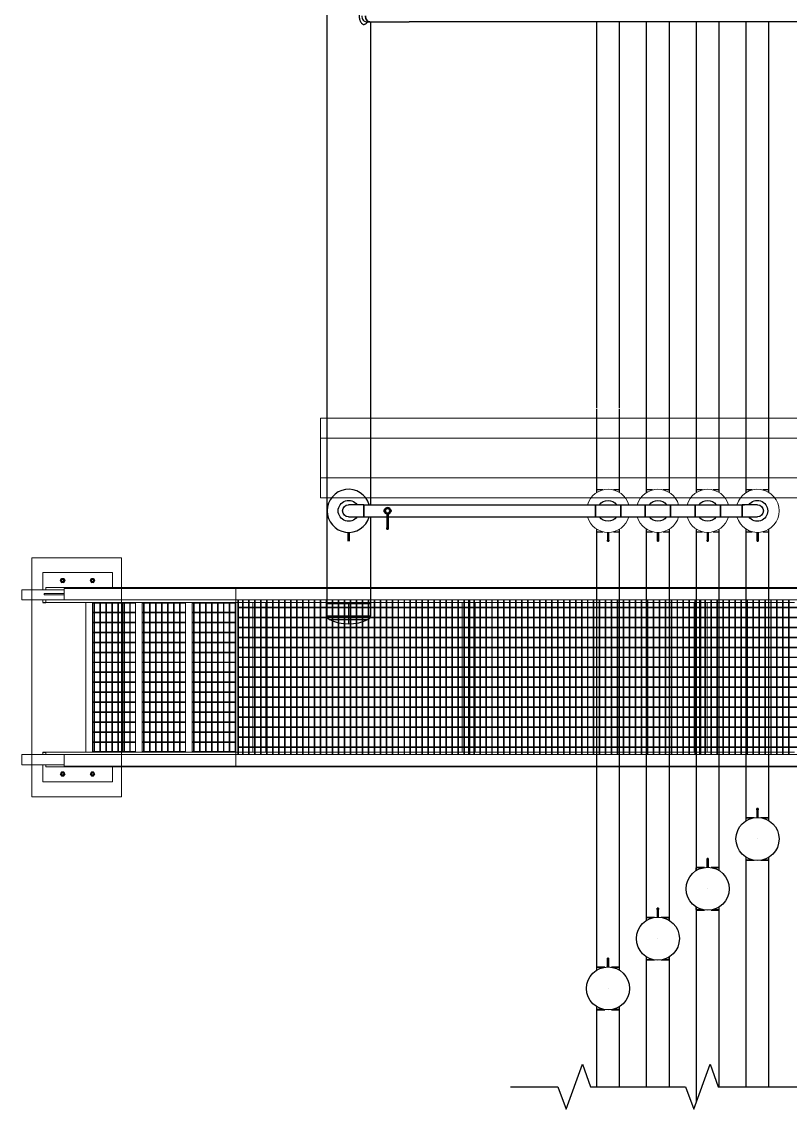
# Model space of a CAD drawing. Header units: millimetres. Extents: x 553637 to 584936, y 5008 to 53898.
# Drawn here: x 555436 to 559293, y 21762 to 27217 of the extents above; entities that cross this region are included whole.
import ezdxf

# ---------------------------------------------------------------- set-up
doc = ezdxf.new("R2010")
doc.units = ezdxf.units.MM
doc.header["$LTSCALE"] = 10
doc.header["$MEASUREMENT"] = 0
for name, color, linetype in [('1', 1, 'Continuous'), ('2', 2, 'Continuous'), ('8', 8, 'Continuous'), ('BRIDA CIEGA PARA PRUEBAS', 170, 'Continuous'), ('CAÑERIAS PH 234', 20, 'Continuous'), ('PERNO FISCHER FWA 12_15x100', 8, 'Continuous')]:
    doc.layers.add(name, color=color, linetype=linetype)

# ---------------------------------------------------------------- blocks, each defined once
blk = doc.blocks.new('SL-01')
at = {"layer": '8', "lineweight": 0}
for p, q in [((1400, 200), (-1400, 200)), ((-1400, -200), (-1400, 200)), ((1400, -200), (1400, 200)), ((1400, 100), (-1400, 100)), ((1400, -100), (-1400, -100)), ((1400, -200), (-1400, -200))]:
    blk.add_line(p, q, dxfattribs=at)
blk = doc.blocks.new('A$C68F32198')
at = {"layer": 'PERNO FISCHER FWA 12_15x100'}
blk.add_lwpolyline([(-10.2, 0), (-5.1, -8.8), (5.1, -8.8), (10.2, 0), (5.1, 8.8), (-5.1, 8.8)], close=True, dxfattribs=at)
blk.add_lwpolyline([(10.2, 0, 0.099848), (5.1, -8.8, 0.099848), (-5.1, -8.8, 0.099848), (-10.2, 0, 0.099848), (-5.1, 8.8, 0.099848), (5.1, 8.8, 0.099848)], format="xyb", close=True, dxfattribs=at)
for radius in [7.88, 6]:
    blk.add_circle((0, 0), radius, dxfattribs=at)
blk = doc.blocks.new('A$C231F52A1')
at = {"layer": '8', "lineweight": 0}
for p, q in [((-2719.5, 525), (-2719.5, 438.9)), ((-2369.5, 525), (-2719.5, 525)), ((-2369.5, 450), (-2369.5, 525)), ((-2824.8, 438.9), (-2824.8, 388.1)), ((-2824.8, 438.9), (-2612.1, 438.9)), ((-2704.6, 438.9), (-2704.6, 450)), ((-2704.6, 450), (2704.6, 450)), ((2612.1, 445.2), (-2612.1, 445.2)), ((-2612.1, 445.2), (-2612.1, 388.1)), ((-1750, -450), (-1750, 450)), ((-2612.1, 388.1), (-2824.8, 388.1)), ((-2719.5, 388.1), (-2719.5, 375)), ((-2704.6, 375), (-2704.6, 388.1)), ((2612.1, 388.1), (-2612.1, 388.1)), ((-1740, -388.1), (-1740, 388.1)), ((-1736.8, 388.1), (-1736.8, -388.1)), ((-1716.6, 388.1), (-1716.6, -388.1)), ((-1713.4, -388.1), (-1713.4, 388.1)), ((-1686.6, 388.1), (-1686.6, -388.1)), ((-1683.4, -388.1), (-1683.4, 388.1)), ((-1656.6, 388.1), (-1656.6, -388.1)), ((-1653.4, -388.1), (-1653.4, 388.1)), ((-1626.6, 388.1), (-1626.6, -388.1)), ((-1623.4, -388.1), (-1623.4, 388.1)), ((-1596.6, 388.1), (-1596.6, -388.1)), ((-1593.4, -388.1), (-1593.4, 388.1)), ((-1566.6, 388.1), (-1566.6, -388.1)), ((-1563.4, -388.1), (-1563.4, 388.1)), ((-1536.6, 388.1), (-1536.6, -388.1)), ((-1533.4, -388.1), (-1533.4, 388.1)), ((-1506.6, 388.1), (-1506.6, -388.1)), ((-1503.4, -388.1), (-1503.4, 388.1)), ((-1476.6, 388.1), (-1476.6, -388.1)), ((-1473.4, -388.1), (-1473.4, 388.1)), ((-1446.6, 388.1), (-1446.6, -388.1)), ((-1443.4, -388.1), (-1443.4, 388.1)), ((-1416.6, 388.1), (-1416.6, -388.1)), ((-1413.4, -388.1), (-1413.4, 388.1)), ((-1386.6, 388.1), (-1386.6, -388.1)), ((-1383.4, -388.1), (-1383.4, 388.1)), ((-1356.6, 388.1), (-1356.6, -388.1)), ((-1353.4, -388.1), (-1353.4, 388.1)), ((-1326.6, 388.1), (-1326.6, -388.1)), ((-1323.4, -388.1), (-1323.4, 388.1)), ((-1296.6, 388.1), (-1296.6, -388.1)), ((-1293.4, -388.1), (-1293.4, 388.1)), ((-1266.6, 388.1), (-1266.6, -388.1)), ((-1263.4, -388.1), (-1263.4, 388.1)), ((-1236.6, 388.1), (-1236.6, -388.1)), ((-1233.4, -388.1), (-1233.4, 388.1)), ((-1206.6, 388.1), (-1206.6, -388.1)), ((-1203.4, -388.1), (-1203.4, 388.1)), ((-1176.6, 388.1), (-1176.6, -388.1)), ((-1173.4, -388.1), (-1173.4, 388.1)), ((-1146.6, 388.1), (-1146.6, -388.1)), ((-1143.4, -388.1), (-1143.4, 388.1)), ((-1116.6, 388.1), (-1116.6, -388.1)), ((-1113.4, -388.1), (-1113.4, 388.1)), ((-1086.6, 388.1), (-1086.6, -388.1)), ((-1083.4, -388.1), (-1083.4, 388.1)), ((-1056.6, 388.1), (-1056.6, -388.1)), ((-1053.4, -388.1), (-1053.4, 388.1)), ((-1026.6, 388.1), (-1026.6, -388.1)), ((-1023.4, -388.1), (-1023.4, 388.1)), ((-996.6, 388.1), (-996.6, -388.1)), ((-993.4, -388.1), (-993.4, 388.1)), ((-966.6, 388.1), (-966.6, -388.1)), ((-963.4, -388.1), (-963.4, 388.1)), ((-936.6, 388.1), (-936.6, -388.1)), ((-933.4, -388.1), (-933.4, 388.1)), ((-906.6, 388.1), (-906.6, -388.1)), ((-903.4, -388.1), (-903.4, 388.1)), ((-876.6, 388.1), (-876.6, -388.1)), ((-873.4, -388.1), (-873.4, 388.1)), ((-846.6, 388.1), (-846.6, -388.1)), ((-843.4, -388.1), (-843.4, 388.1)), ((-816.6, 388.1), (-816.6, -388.1)), ((-813.4, -388.1), (-813.4, 388.1)), ((-786.6, 388.1), (-786.6, -388.1)), ((-783.4, -388.1), (-783.4, 388.1)), ((-756.6, 388.1), (-756.6, -388.1)), ((-753.4, -388.1), (-753.4, 388.1)), ((-726.6, 388.1), (-726.6, -388.1)), ((-723.4, -388.1), (-723.4, 388.1)), ((-696.6, 388.1), (-696.6, -388.1)), ((-693.4, -388.1), (-693.4, 388.1)), ((-666.6, 388.1), (-666.6, -388.1)), ((-663.4, -388.1), (-663.4, 388.1)), ((-636.6, 388.1), (-636.6, -388.1)), ((-633.4, -388.1), (-633.4, 388.1)), ((-606.6, 388.1), (-606.6, -388.1)), ((-603.4, -388.1), (-603.4, 388.1)), ((-583.2, -388.1), (-583.2, 388.1)), ((-580, 388.1), (-580, -388.1)), ((-576.8, -388.1), (-576.8, 388.1)), ((-556.6, -388.1), (-556.6, 388.1)), ((-553.4, 388.1), (-553.4, -388.1)), ((-526.6, -388.1), (-526.6, 388.1)), ((-523.4, 388.1), (-523.4, -388.1)), ((-496.6, -388.1), (-496.6, 388.1)), ((-493.4, 388.1), (-493.4, -388.1)), ((-466.6, -388.1), (-466.6, 388.1)), ((-463.4, 388.1), (-463.4, -388.1)), ((-436.6, -388.1), (-436.6, 388.1)), ((-433.4, 388.1), (-433.4, -388.1)), ((-406.6, -388.1), (-406.6, 388.1)), ((-403.4, 388.1), (-403.4, -388.1)), ((-376.6, -388.1), (-376.6, 388.1)), ((-373.4, 388.1), (-373.4, -388.1)), ((-346.6, -388.1), (-346.6, 388.1)), ((-343.4, 388.1), (-343.4, -388.1)), ((-316.6, -388.1), (-316.6, 388.1)), ((-313.4, 388.1), (-313.4, -388.1)), ((-286.6, -388.1), (-286.6, 388.1)), ((-283.4, 388.1), (-283.4, -388.1)), ((-256.6, -388.1), (-256.6, 388.1)), ((-253.4, 388.1), (-253.4, -388.1)), ((-226.6, -388.1), (-226.6, 388.1)), ((-223.4, 388.1), (-223.4, -388.1)), ((-196.6, -388.1), (-196.6, 388.1)), ((-193.4, 388.1), (-193.4, -388.1)), ((-166.6, -388.1), (-166.6, 388.1)), ((-163.4, 388.1), (-163.4, -388.1)), ((-136.6, -388.1), (-136.6, 388.1)), ((-133.4, 388.1), (-133.4, -388.1)), ((-106.6, -388.1), (-106.6, 388.1)), ((-103.4, 388.1), (-103.4, -388.1)), ((-76.6, -388.1), (-76.6, 388.1)), ((-73.4, 388.1), (-73.4, -388.1)), ((-46.6, -388.1), (-46.6, 388.1)), ((-43.4, 388.1), (-43.4, -388.1)), ((-16.6, -388.1), (-16.6, 388.1)), ((-13.4, 388.1), (-13.4, -388.1)), ((13.4, -388.1), (13.4, 388.1)), ((16.6, 388.1), (16.6, -388.1)), ((43.4, -388.1), (43.4, 388.1)), ((46.6, 388.1), (46.6, -388.1)), ((73.4, -388.1), (73.4, 388.1)), ((76.6, 388.1), (76.6, -388.1)), ((103.4, -388.1), (103.4, 388.1)), ((106.6, 388.1), (106.6, -388.1)), ((133.4, -388.1), (133.4, 388.1)), ((136.6, 388.1), (136.6, -388.1)), ((163.4, -388.1), (163.4, 388.1)), ((166.6, 388.1), (166.6, -388.1)), ((193.4, -388.1), (193.4, 388.1)), ((196.6, 388.1), (196.6, -388.1)), ((223.4, -388.1), (223.4, 388.1)), ((226.6, 388.1), (226.6, -388.1)), ((253.4, -388.1), (253.4, 388.1)), ((256.6, 388.1), (256.6, -388.1)), ((283.4, -388.1), (283.4, 388.1)), ((286.6, 388.1), (286.6, -388.1)), ((313.4, -388.1), (313.4, 388.1)), ((316.6, 388.1), (316.6, -388.1)), ((343.4, -388.1), (343.4, 388.1)), ((346.6, 388.1), (346.6, -388.1)), ((373.4, -388.1), (373.4, 388.1)), ((376.6, 388.1), (376.6, -388.1)), ((403.4, -388.1), (403.4, 388.1)), ((406.6, 388.1), (406.6, -388.1)), ((433.4, -388.1), (433.4, 388.1)), ((436.6, 388.1), (436.6, -388.1)), ((463.4, -388.1), (463.4, 388.1)), ((466.6, 388.1), (466.6, -388.1)), ((493.4, -388.1), (493.4, 388.1)), ((496.6, 388.1), (496.6, -388.1)), ((523.4, -388.1), (523.4, 388.1)), ((526.6, 388.1), (526.6, -388.1)), ((553.4, -388.1), (553.4, 388.1)), ((556.6, 388.1), (556.6, -388.1)), ((576.8, 388.1), (576.8, -388.1)), ((580, 388.1), (580, -388.1)), ((583.2, -388.1), (583.2, 388.1)), ((603.4, -388.1), (603.4, 388.1)), ((606.6, 388.1), (606.6, -388.1)), ((633.4, -388.1), (633.4, 388.1)), ((636.6, 388.1), (636.6, -388.1)), ((663.4, -388.1), (663.4, 388.1)), ((666.6, 388.1), (666.6, -388.1)), ((693.4, -388.1), (693.4, 388.1)), ((696.6, 388.1), (696.6, -388.1)), ((723.4, -388.1), (723.4, 388.1)), ((726.6, 388.1), (726.6, -388.1)), ((753.4, -388.1), (753.4, 388.1)), ((756.6, 388.1), (756.6, -388.1)), ((783.4, -388.1), (783.4, 388.1)), ((786.6, 388.1), (786.6, -388.1)), ((813.4, -388.1), (813.4, 388.1)), ((816.6, 388.1), (816.6, -388.1)), ((843.4, -388.1), (843.4, 388.1)), ((846.6, 388.1), (846.6, -388.1)), ((873.4, -388.1), (873.4, 388.1)), ((876.6, 388.1), (876.6, -388.1)), ((903.4, -388.1), (903.4, 388.1)), ((906.6, 388.1), (906.6, -388.1)), ((933.4, -388.1), (933.4, 388.1)), ((936.6, 388.1), (936.6, -388.1)), ((963.4, -388.1), (963.4, 388.1)), ((966.6, 388.1), (966.6, -388.1)), ((993.4, -388.1), (993.4, 388.1)), ((996.6, 388.1), (996.6, -388.1)), ((1023.4, -388.1), (1023.4, 388.1)), ((1026.6, 388.1), (1026.6, -388.1)), ((-2704.6, 375), (-1740, 375)), ((-2503.2, -375), (-2503.2, 375)), ((-2470, -375), (-2470, 375)), ((-2253.2, 371.8), (-2470, 371.8)), ((-2463.2, 371.8), (-2463.2, -371.8)), ((-2460, -371.8), (-2460, 371.8)), ((-2433.2, 371.8), (-2433.2, -371.8)), ((-2430, -371.8), (-2430, 371.8)), ((-2403.2, 371.8), (-2403.2, -371.8)), ((-2400, -371.8), (-2400, 371.8)), ((-2373.2, 371.8), (-2373.2, -371.8)), ((-2370, -371.8), (-2370, 371.8)), ((-2343.2, 371.8), (-2343.2, -371.8)), ((-2340, -371.8), (-2340, 371.8)), ((-2319.5, 326.6), (-2319.5, 371.8)), ((-2313.2, 371.8), (-2313.2, -371.8)), ((-2310, -371.8), (-2310, 371.8)), ((-2283.2, 371.8), (-2283.2, -371.8)), ((-2280, -371.8), (-2280, 371.8)), ((-2253.2, -375), (-2253.2, 375)), ((-2220, -375), (-2220, 375)), ((-2003.2, 371.8), (-2220, 371.8)), ((-2213.2, 371.8), (-2213.2, -371.8)), ((-2210, -371.8), (-2210, 371.8)), ((-2183.2, 371.8), (-2183.2, -371.8)), ((-2180, -371.8), (-2180, 371.8)), ((-2153.2, 371.8), (-2153.2, -371.8)), ((-2150, -371.8), (-2150, 371.8)), ((-2123.2, 371.8), (-2123.2, -371.8)), ((-2120, -371.8), (-2120, 371.8)), ((-2093.2, 371.8), (-2093.2, -371.8)), ((-2090, -371.8), (-2090, 371.8)), ((-2063.2, 371.8), (-2063.2, -371.8)), ((-2060, -371.8), (-2060, 371.8)), ((-2033.2, 371.8), (-2033.2, -371.8)), ((-2030, -371.8), (-2030, 371.8)), ((-2003.2, -375), (-2003.2, 375)), ((-1970, -375), (-1970, 375)), ((-1750, 371.8), (-1970, 371.8)), ((-1963.2, 371.8), (-1963.2, -371.8)), ((-1960, -371.8), (-1960, 371.8)), ((-1933.2, 371.8), (-1933.2, -371.8)), ((-1930, -371.8), (-1930, 371.8)), ((-1903.2, 371.8), (-1903.2, -371.8)), ((-1900, -371.8), (-1900, 371.8)), ((-1873.2, 371.8), (-1873.2, -371.8)), ((-1870, -371.8), (-1870, 371.8)), ((-1843.2, 371.8), (-1843.2, -371.8)), ((-1840, -371.8), (-1840, 371.8)), ((-1813.2, 371.8), (-1813.2, -371.8)), ((-1810, -371.8), (-1810, 371.8)), ((-1783.2, 371.8), (-1783.2, -371.8)), ((-1780, -371.8), (-1780, 371.8)), ((-1753.2, 371.8), (-1753.2, -371.8)), ((-1736.8, 375), (-1716.6, 375)), ((-1736.8, 351.6), (-583.2, 351.6)), ((-1736.8, 348.4), (-583.2, 348.4)), ((-1713.4, 375), (-1686.6, 375)), ((-1683.4, 375), (-1656.6, 375)), ((-1665, 375), (-1665, 351.6)), ((-1665, 348.4), (-1665, 301.6)), ((-1653.4, 375), (-1626.6, 375)), ((-1623.4, 375), (-1596.6, 375)), ((-1600, 375), (-1600, 351.6)), ((-1600, 348.4), (-1600, 301.6)), ((-1593.4, 375), (-1566.6, 375)), ((-1563.4, 375), (-1536.6, 375)), ((-1533.4, 375), (-1506.6, 375)), ((-1503.4, 375), (-1476.6, 375)), ((-1473.4, 375), (-1446.6, 375)), ((-1443.4, 375), (-1416.6, 375)), ((-1413.4, 375), (-1386.6, 375)), ((-1383.4, 375), (-1356.6, 375)), ((-1353.4, 375), (-1326.6, 375)), ((-1323.4, 375), (-1296.6, 375)), ((-1293.4, 375), (-1266.6, 375)), ((-1263.4, 375), (-1236.6, 375)), ((-1233.4, 375), (-1206.6, 375)), ((-1203.4, 375), (-1176.6, 375)), ((-1173.4, 375), (-1146.6, 375)), ((-1143.4, 375), (-1116.6, 375)), ((-1113.4, 375), (-1086.6, 375)), ((-1083.4, 375), (-1056.6, 375)), ((-1053.4, 375), (-1026.6, 375)), ((-1023.4, 375), (-996.6, 375)), ((-993.4, 375), (-966.6, 375)), ((-963.4, 375), (-936.6, 375)), ((-933.4, 375), (-906.6, 375)), ((-903.4, 375), (-876.6, 375)), ((-873.4, 375), (-846.6, 375)), ((-843.4, 375), (-816.6, 375)), ((-813.4, 375), (-786.6, 375)), ((-783.4, 375), (-756.6, 375)), ((-753.4, 375), (-726.6, 375)), ((-723.4, 375), (-696.6, 375)), ((-693.4, 375), (-666.6, 375)), ((-663.4, 375), (-636.6, 375)), ((-633.4, 375), (-606.6, 375)), ((-615, 375), (-615, 351.6)), ((-615, 348.4), (-615, 301.6)), ((-603.4, 375), (-583.2, 375)), ((-576.8, 375), (-556.6, 375)), ((576.8, 351.6), (-576.8, 351.6)), ((576.8, 348.4), (-576.8, 348.4)), ((-553.4, 375), (-526.6, 375)), ((-550, 375), (-550, 351.6)), ((-550, 348.4), (-550, 301.6)), ((-523.4, 375), (-496.6, 375)), ((-493.4, 375), (-466.6, 375)), ((-463.4, 375), (-436.6, 375)), ((-433.4, 375), (-406.6, 375)), ((-403.4, 375), (-376.6, 375)), ((-373.4, 375), (-346.6, 375)), ((-343.4, 375), (-316.6, 375)), ((-313.4, 375), (-286.6, 375)), ((-283.4, 375), (-256.6, 375)), ((-253.4, 375), (-226.6, 375)), ((-223.4, 375), (-196.6, 375)), ((-193.4, 375), (-166.6, 375)), ((-163.4, 375), (-136.6, 375)), ((-133.4, 375), (-106.6, 375)), ((-103.4, 375), (-76.6, 375)), ((-73.4, 375), (-46.6, 375)), ((-43.4, 375), (-16.6, 375)), ((-13.4, 375), (13.4, 375)), ((16.6, 375), (43.4, 375)), ((46.6, 375), (73.4, 375)), ((76.6, 375), (103.4, 375)), ((106.6, 375), (133.4, 375)), ((136.6, 375), (163.4, 375)), ((166.6, 375), (193.4, 375)), ((196.6, 375), (223.4, 375)), ((226.6, 375), (253.4, 375)), ((256.6, 375), (283.4, 375)), ((286.6, 375), (313.4, 375)), ((316.6, 375), (343.4, 375)), ((346.6, 375), (373.4, 375)), ((376.6, 375), (403.4, 375)), ((406.6, 375), (433.4, 375)), ((436.6, 375), (463.4, 375)), ((466.6, 375), (493.4, 375)), ((496.6, 375), (523.4, 375)), ((526.6, 375), (553.4, 375)), ((550, 375), (550, 351.6)), ((550, 348.4), (550, 301.6)), ((576.8, 375), (556.6, 375)), ((583.2, 375), (603.4, 375)), ((1736.8, 351.6), (583.2, 351.6)), ((1736.8, 348.4), (583.2, 348.4)), ((606.6, 375), (633.4, 375)), ((615, 375), (615, 351.6)), ((615, 348.4), (615, 301.6)), ((636.6, 375), (663.4, 375)), ((666.6, 375), (693.4, 375)), ((696.6, 375), (723.4, 375)), ((726.6, 375), (753.4, 375)), ((756.6, 375), (783.4, 375)), ((786.6, 375), (813.4, 375)), ((816.6, 375), (843.4, 375)), ((846.6, 375), (873.4, 375)), ((876.6, 375), (903.4, 375)), ((906.6, 375), (933.4, 375)), ((936.6, 375), (963.4, 375)), ((966.6, 375), (993.4, 375)), ((996.6, 375), (1023.4, 375)), ((1026.6, 375), (1053.4, 375)), ((-2253.2, 326.6), (-2470, 326.6)), ((-2253.2, 323.4), (-2470, 323.4)), ((-2253.2, 276.6), (-2470, 276.6)), ((-2253.2, 273.4), (-2470, 273.4)), ((-2319.5, 276.6), (-2319.5, 323.4)), ((-2319.5, 226.6), (-2319.5, 273.4)), ((-2003.2, 326.6), (-2220, 326.6)), ((-2003.2, 323.4), (-2220, 323.4)), ((-2003.2, 276.6), (-2220, 276.6)), ((-2003.2, 273.4), (-2220, 273.4)), ((-1750, 326.6), (-1970, 326.6)), ((-1750, 323.4), (-1970, 323.4)), ((-1750, 276.6), (-1970, 276.6)), ((-1750, 273.4), (-1970, 273.4)), ((-1736.8, 301.6), (-583.2, 301.6)), ((-1736.8, 298.4), (-583.2, 298.4)), ((-1665, 298.4), (-1665, 251.6)), ((-1600, 298.4), (-1600, 251.6)), ((-615, 298.4), (-615, 251.6)), ((576.8, 301.6), (-576.8, 301.6)), ((576.8, 298.4), (-576.8, 298.4)), ((-550, 298.4), (-550, 251.6)), ((550, 298.4), (550, 251.6)), ((1736.8, 301.6), (583.2, 301.6)), ((1736.8, 298.4), (583.2, 298.4)), ((615, 298.4), (615, 251.6)), ((-2253.2, 226.6), (-2470, 226.6)), ((-2253.2, 223.4), (-2470, 223.4)), ((-2319.5, 176.6), (-2319.5, 223.4)), ((-2003.2, 226.6), (-2220, 226.6)), ((-2003.2, 223.4), (-2220, 223.4)), ((-1750, 226.6), (-1970, 226.6)), ((-1750, 223.4), (-1970, 223.4)), ((-1736.8, 251.6), (-583.2, 251.6)), ((-1736.8, 248.4), (-583.2, 248.4)), ((-1665, 248.4), (-1665, 201.6)), ((-1600, 248.4), (-1600, 201.6)), ((-615, 248.4), (-615, 201.6)), ((576.8, 251.6), (-576.8, 251.6)), ((576.8, 248.4), (-576.8, 248.4)), ((-550, 248.4), (-550, 201.6)), ((550, 248.4), (550, 201.6)), ((1736.8, 251.6), (583.2, 251.6)), ((1736.8, 248.4), (583.2, 248.4)), ((615, 248.4), (615, 201.6)), ((-2253.2, 176.6), (-2470, 176.6)), ((-2253.2, 173.4), (-2470, 173.4)), ((-2319.5, 126.6), (-2319.5, 173.4)), ((-2003.2, 176.6), (-2220, 176.6)), ((-2003.2, 173.4), (-2220, 173.4)), ((-1750, 176.6), (-1970, 176.6)), ((-1750, 173.4), (-1970, 173.4)), ((-1736.8, 201.6), (-583.2, 201.6)), ((-1736.8, 198.4), (-583.2, 198.4)), ((-1665, 198.4), (-1665, 151.6)), ((-1600, 198.4), (-1600, 151.6)), ((-615, 198.4), (-615, 151.6)), ((576.8, 201.6), (-576.8, 201.6)), ((576.8, 198.4), (-576.8, 198.4)), ((-550, 198.4), (-550, 151.6)), ((550, 198.4), (550, 151.6)), ((1736.8, 201.6), (583.2, 201.6)), ((1736.8, 198.4), (583.2, 198.4)), ((615, 198.4), (615, 151.6)), ((-2253.2, 126.6), (-2470, 126.6)), ((-2253.2, 123.4), (-2470, 123.4)), ((-2319.5, 76.6), (-2319.5, 123.4)), ((-2003.2, 126.6), (-2220, 126.6)), ((-2003.2, 123.4), (-2220, 123.4)), ((-1750, 126.6), (-1970, 126.6)), ((-1750, 123.4), (-1970, 123.4)), ((-1736.8, 151.6), (-583.2, 151.6)), ((-1736.8, 148.4), (-583.2, 148.4)), ((-1665, 148.4), (-1665, 101.6)), ((-1600, 148.4), (-1600, 101.6)), ((-615, 148.4), (-615, 101.6)), ((576.8, 151.6), (-576.8, 151.6)), ((576.8, 148.4), (-576.8, 148.4)), ((-550, 148.4), (-550, 101.6)), ((550, 148.4), (550, 101.6)), ((1736.8, 151.6), (583.2, 151.6)), ((1736.8, 148.4), (583.2, 148.4)), ((615, 148.4), (615, 101.6)), ((-2253.2, 76.6), (-2470, 76.6)), ((-2253.2, 73.4), (-2470, 73.4)), ((-2319.5, 26.6), (-2319.5, 73.4)), ((-2003.2, 76.6), (-2220, 76.6)), ((-2003.2, 73.4), (-2220, 73.4)), ((-1750, 76.6), (-1970, 76.6)), ((-1750, 73.4), (-1970, 73.4)), ((-1736.8, 101.6), (-583.2, 101.6)), ((-1736.8, 98.4), (-583.2, 98.4)), ((-1665, 98.4), (-1665, 51.6)), ((-1600, 98.4), (-1600, 51.6)), ((-615, 98.4), (-615, 51.6)), ((576.8, 101.6), (-576.8, 101.6)), ((576.8, 98.4), (-576.8, 98.4)), ((-550, 98.4), (-550, 51.6)), ((550, 98.4), (550, 51.6)), ((1736.8, 101.6), (583.2, 101.6)), ((1736.8, 98.4), (583.2, 98.4)), ((615, 98.4), (615, 51.6)), ((-2253.2, 26.6), (-2470, 26.6)), ((-2253.2, 23.4), (-2470, 23.4)), ((-2319.5, -23.4), (-2319.5, 23.4)), ((-2003.2, 26.6), (-2220, 26.6)), ((-2003.2, 23.4), (-2220, 23.4)), ((-1750, 26.6), (-1970, 26.6)), ((-1750, 23.4), (-1970, 23.4)), ((-1736.8, 51.6), (-583.2, 51.6)), ((-1736.8, 48.4), (-583.2, 48.4)), ((-1736.8, 1.6), (-583.2, 1.6)), ((-1665, 48.4), (-1665, 1.6)), ((-1600, 48.4), (-1600, 1.6)), ((-615, 48.4), (-615, 1.6)), ((576.8, 51.6), (-576.8, 51.6)), ((576.8, 48.4), (-576.8, 48.4)), ((576.8, 1.6), (-576.8, 1.6)), ((-550, 48.4), (-550, 1.6)), ((550, 48.4), (550, 1.6)), ((1736.8, 51.6), (583.2, 51.6)), ((1736.8, 48.4), (583.2, 48.4)), ((1736.8, 1.6), (583.2, 1.6)), ((615, 48.4), (615, 1.6)), ((-2253.2, -23.4), (-2470, -23.4)), ((-2253.2, -26.6), (-2470, -26.6)), ((-2319.5, -73.4), (-2319.5, -26.6)), ((-2003.2, -23.4), (-2220, -23.4)), ((-2003.2, -26.6), (-2220, -26.6)), ((-1750, -23.4), (-1970, -23.4)), ((-1750, -26.6), (-1970, -26.6)), ((-1736.8, -1.6), (-583.2, -1.6)), ((-1736.8, -48.4), (-583.2, -48.4)), ((-1736.8, -51.6), (-583.2, -51.6)), ((-1665, -1.6), (-1665, -48.4)), ((-1665, -51.6), (-1665, -98.4)), ((-1600, -1.6), (-1600, -48.4)), ((-1600, -51.6), (-1600, -98.4)), ((-615, -1.6), (-615, -48.4)), ((-615, -51.6), (-615, -98.4)), ((576.8, -1.6), (-576.8, -1.6)), ((576.8, -48.4), (-576.8, -48.4)), ((576.8, -51.6), (-576.8, -51.6)), ((-550, -1.6), (-550, -48.4)), ((-550, -51.6), (-550, -98.4)), ((550, -1.6), (550, -48.4)), ((550, -51.6), (550, -98.4)), ((1736.8, -1.6), (583.2, -1.6)), ((1736.8, -48.4), (583.2, -48.4)), ((1736.8, -51.6), (583.2, -51.6)), ((615, -1.6), (615, -48.4)), ((615, -51.6), (615, -98.4)), ((-2253.2, -73.4), (-2470, -73.4)), ((-2253.2, -76.6), (-2470, -76.6)), ((-2319.5, -123.4), (-2319.5, -76.6)), ((-2003.2, -73.4), (-2220, -73.4)), ((-2003.2, -76.6), (-2220, -76.6)), ((-1750, -73.4), (-1970, -73.4)), ((-1750, -76.6), (-1970, -76.6)), ((-1736.8, -98.4), (-583.2, -98.4)), ((-1736.8, -101.6), (-583.2, -101.6)), ((-1665, -101.6), (-1665, -148.4)), ((-1600, -101.6), (-1600, -148.4)), ((-615, -101.6), (-615, -148.4)), ((576.8, -98.4), (-576.8, -98.4)), ((576.8, -101.6), (-576.8, -101.6)), ((-550, -101.6), (-550, -148.4)), ((550, -101.6), (550, -148.4)), ((1736.8, -98.4), (583.2, -98.4)), ((1736.8, -101.6), (583.2, -101.6)), ((615, -101.6), (615, -148.4)), ((-2253.2, -123.4), (-2470, -123.4)), ((-2253.2, -126.6), (-2470, -126.6)), ((-2319.5, -173.4), (-2319.5, -126.6)), ((-2003.2, -123.4), (-2220, -123.4)), ((-2003.2, -126.6), (-2220, -126.6)), ((-1750, -123.4), (-1970, -123.4)), ((-1750, -126.6), (-1970, -126.6)), ((-1736.8, -148.4), (-583.2, -148.4)), ((-1736.8, -151.6), (-583.2, -151.6)), ((-1665, -151.6), (-1665, -198.4)), ((-1600, -151.6), (-1600, -198.4)), ((-615, -151.6), (-615, -198.4)), ((576.8, -148.4), (-576.8, -148.4)), ((576.8, -151.6), (-576.8, -151.6)), ((-550, -151.6), (-550, -198.4)), ((550, -151.6), (550, -198.4)), ((1736.8, -148.4), (583.2, -148.4)), ((1736.8, -151.6), (583.2, -151.6)), ((615, -151.6), (615, -198.4)), ((-2253.2, -173.4), (-2470, -173.4)), ((-2253.2, -176.6), (-2470, -176.6)), ((-2319.5, -223.4), (-2319.5, -176.6)), ((-2003.2, -173.4), (-2220, -173.4)), ((-2003.2, -176.6), (-2220, -176.6)), ((-1750, -173.4), (-1970, -173.4)), ((-1750, -176.6), (-1970, -176.6)), ((-1736.8, -198.4), (-583.2, -198.4)), ((-1736.8, -201.6), (-583.2, -201.6)), ((-1665, -201.6), (-1665, -248.4)), ((-1600, -201.6), (-1600, -248.4)), ((-615, -201.6), (-615, -248.4)), ((576.8, -198.4), (-576.8, -198.4)), ((576.8, -201.6), (-576.8, -201.6)), ((-550, -201.6), (-550, -248.4)), ((550, -201.6), (550, -248.4)), ((1736.8, -198.4), (583.2, -198.4)), ((1736.8, -201.6), (583.2, -201.6)), ((615, -201.6), (615, -248.4)), ((-2253.2, -223.4), (-2470, -223.4)), ((-2253.2, -226.6), (-2470, -226.6)), ((-2319.5, -273.4), (-2319.5, -226.6)), ((-2003.2, -223.4), (-2220, -223.4)), ((-2003.2, -226.6), (-2220, -226.6)), ((-1750, -223.4), (-1970, -223.4)), ((-1750, -226.6), (-1970, -226.6)), ((-1736.8, -248.4), (-583.2, -248.4)), ((-1736.8, -251.6), (-583.2, -251.6)), ((-1665, -251.6), (-1665, -298.4)), ((-1600, -251.6), (-1600, -298.4)), ((-615, -251.6), (-615, -298.4)), ((576.8, -248.4), (-576.8, -248.4)), ((576.8, -251.6), (-576.8, -251.6)), ((-550, -251.6), (-550, -298.4)), ((550, -251.6), (550, -298.4)), ((1736.8, -248.4), (583.2, -248.4)), ((1736.8, -251.6), (583.2, -251.6)), ((615, -251.6), (615, -298.4)), ((-2253.2, -273.4), (-2470, -273.4)), ((-2253.2, -276.6), (-2470, -276.6)), ((-2253.2, -323.4), (-2470, -323.4)), ((-2253.2, -326.6), (-2470, -326.6)), ((-2319.5, -323.4), (-2319.5, -276.6)), ((-2319.5, -371.8), (-2319.5, -326.6)), ((-2003.2, -273.4), (-2220, -273.4)), ((-2003.2, -276.6), (-2220, -276.6)), ((-2003.2, -323.4), (-2220, -323.4)), ((-2003.2, -326.6), (-2220, -326.6)), ((-1750, -273.4), (-1970, -273.4)), ((-1750, -276.6), (-1970, -276.6)), ((-1750, -323.4), (-1970, -323.4)), ((-1750, -326.6), (-1970, -326.6)), ((-1736.8, -298.4), (-583.2, -298.4)), ((-1736.8, -301.6), (-583.2, -301.6)), ((-1665, -301.6), (-1665, -348.4)), ((-1600, -301.6), (-1600, -348.4)), ((-615, -301.6), (-615, -348.4)), ((576.8, -298.4), (-576.8, -298.4)), ((576.8, -301.6), (-576.8, -301.6)), ((-550, -301.6), (-550, -348.4)), ((550, -301.6), (550, -348.4)), ((1736.8, -298.4), (583.2, -298.4)), ((1736.8, -301.6), (583.2, -301.6)), ((615, -301.6), (615, -348.4)), ((-2719.5, -388.1), (-2719.5, -375)), ((-2704.6, -375), (-1740, -375)), ((-2704.6, -375), (-2704.6, -388.1)), ((-2253.2, -371.8), (-2470, -371.8)), ((-2003.2, -371.8), (-2220, -371.8)), ((-1750, -371.8), (-1970, -371.8)), ((-1736.8, -348.4), (-583.2, -348.4)), ((-1736.8, -351.6), (-583.2, -351.6)), ((-1736.8, -375), (-1716.6, -375)), ((-1713.4, -375), (-1686.6, -375)), ((-1683.4, -375), (-1656.6, -375)), ((-1665, -351.6), (-1665, -375)), ((-1653.4, -375), (-1626.6, -375)), ((-1623.4, -375), (-1596.6, -375)), ((-1600, -351.6), (-1600, -375)), ((-1593.4, -375), (-1566.6, -375)), ((-1563.4, -375), (-1536.6, -375)), ((-1533.4, -375), (-1506.6, -375)), ((-1503.4, -375), (-1476.6, -375)), ((-1473.4, -375), (-1446.6, -375)), ((-1443.4, -375), (-1416.6, -375)), ((-1413.4, -375), (-1386.6, -375)), ((-1383.4, -375), (-1356.6, -375)), ((-1353.4, -375), (-1326.6, -375)), ((-1323.4, -375), (-1296.6, -375)), ((-1293.4, -375), (-1266.6, -375)), ((-1263.4, -375), (-1236.6, -375)), ((-1233.4, -375), (-1206.6, -375)), ((-1203.4, -375), (-1176.6, -375)), ((-1173.4, -375), (-1146.6, -375)), ((-1143.4, -375), (-1116.6, -375)), ((-1113.4, -375), (-1086.6, -375)), ((-1083.4, -375), (-1056.6, -375)), ((-1053.4, -375), (-1026.6, -375)), ((-1023.4, -375), (-996.6, -375)), ((-993.4, -375), (-966.6, -375)), ((-963.4, -375), (-936.6, -375)), ((-933.4, -375), (-906.6, -375)), ((-903.4, -375), (-876.6, -375)), ((-873.4, -375), (-846.6, -375)), ((-843.4, -375), (-816.6, -375)), ((-813.4, -375), (-786.6, -375)), ((-783.4, -375), (-756.6, -375)), ((-753.4, -375), (-726.6, -375)), ((-723.4, -375), (-696.6, -375)), ((-693.4, -375), (-666.6, -375)), ((-663.4, -375), (-636.6, -375)), ((-633.4, -375), (-606.6, -375)), ((-615, -351.6), (-615, -375)), ((-603.4, -375), (-583.2, -375)), ((576.8, -348.4), (-576.8, -348.4)), ((576.8, -351.6), (-576.8, -351.6)), ((-576.8, -375), (-556.6, -375)), ((-553.4, -375), (-526.6, -375)), ((-550, -351.6), (-550, -375)), ((-523.4, -375), (-496.6, -375)), ((-493.4, -375), (-466.6, -375)), ((-463.4, -375), (-436.6, -375)), ((-433.4, -375), (-406.6, -375)), ((-403.4, -375), (-376.6, -375)), ((-373.4, -375), (-346.6, -375)), ((-343.4, -375), (-316.6, -375)), ((-313.4, -375), (-286.6, -375)), ((-283.4, -375), (-256.6, -375)), ((-253.4, -375), (-226.6, -375)), ((-223.4, -375), (-196.6, -375)), ((-193.4, -375), (-166.6, -375)), ((-163.4, -375), (-136.6, -375)), ((-133.4, -375), (-106.6, -375)), ((-103.4, -375), (-76.6, -375)), ((-73.4, -375), (-46.6, -375)), ((-43.4, -375), (-16.6, -375)), ((-13.4, -375), (13.4, -375)), ((16.6, -375), (43.4, -375)), ((46.6, -375), (73.4, -375)), ((76.6, -375), (103.4, -375)), ((106.6, -375), (133.4, -375)), ((136.6, -375), (163.4, -375)), ((166.6, -375), (193.4, -375)), ((196.6, -375), (223.4, -375)), ((226.6, -375), (253.4, -375)), ((256.6, -375), (283.4, -375)), ((286.6, -375), (313.4, -375)), ((316.6, -375), (343.4, -375)), ((346.6, -375), (373.4, -375)), ((376.6, -375), (403.4, -375)), ((406.6, -375), (433.4, -375)), ((436.6, -375), (463.4, -375)), ((466.6, -375), (493.4, -375)), ((496.6, -375), (523.4, -375)), ((526.6, -375), (553.4, -375)), ((550, -351.6), (550, -375)), ((556.6, -375), (576.8, -375)), ((1736.8, -348.4), (583.2, -348.4)), ((1736.8, -351.6), (583.2, -351.6)), ((603.4, -375), (583.2, -375)), ((606.6, -375), (633.4, -375)), ((615, -351.6), (615, -375)), ((636.6, -375), (663.4, -375)), ((666.6, -375), (693.4, -375)), ((696.6, -375), (723.4, -375)), ((726.6, -375), (753.4, -375)), ((756.6, -375), (783.4, -375)), ((786.6, -375), (813.4, -375)), ((816.6, -375), (843.4, -375)), ((846.6, -375), (873.4, -375)), ((876.6, -375), (903.4, -375)), ((906.6, -375), (933.4, -375)), ((936.6, -375), (963.4, -375)), ((966.6, -375), (993.4, -375)), ((996.6, -375), (1023.4, -375)), ((1026.6, -375), (1053.4, -375)), ((-2824.8, -388.1), (-2824.8, -438.9)), ((-2612.1, -388.1), (-2824.8, -388.1)), ((-2612.1, -445.2), (-2612.1, -388.1)), ((2612.1, -388.1), (-2612.1, -388.1)), ((-2824.8, -438.9), (-2612.1, -438.9)), ((-2719.5, -525), (-2719.5, -438.9)), ((-2704.6, -438.9), (-2704.6, -450)), ((-2704.6, -450), (2704.6, -450)), ((2612.1, -445.2), (-2612.1, -445.2)), ((-2369.5, -450), (-2369.5, -525)), ((-2369.5, -525), (-2719.5, -525))]:
    blk.add_line(p, q, dxfattribs=at)
at = {"layer": '8'}
for p, q in [((-2719.5, 375), (-2704.6, 375)), ((-2719.5, -375), (-2704.6, -375))]:
    blk.add_line(p, q, dxfattribs=at)
at = {"layer": '8', "lineweight": 0}
blk.add_lwpolyline([(-2712.1, 419.8), (-2612.1, 419.8), (-2612.1, 413.5), (-2712.1, 413.5)], close=True, dxfattribs=at)
for centre in [(-2619.5, 485), (-2469.5, 485), (-2619.5, -485), (-2469.5, -485)]:
    blk.add_circle(centre, 6, dxfattribs=at)
at = {"layer": '8', "xscale": -1}
for p in [(-2619.5, 485), (-2469.5, 485)]:
    blk.add_blockref('A$C68F32198', p, dxfattribs=at)
at = {"layer": '8', "rotation": 180}
for p in [(-2619.5, -485), (-2469.5, -485)]:
    blk.add_blockref('A$C68F32198', p, dxfattribs=at)

msp = doc.modelspace()

# ---------------------------------------------------------------- linework, layer by layer
at = {"layer": '1'}
msp.add_lwpolyline([(557888.6, 21874.3), (558126.8, 21874.3), (558167.8, 21761.5), (558249.9, 21987), (558290.9, 21874.3), (558767.3, 21874.3), (558808.3, 21761.5), (558890.4, 21987), (558931.5, 21874.3), (559407.8, 21874.3), (559448.8, 21761.5), (559530.9, 21987), (559572, 21874.3), (559810.1, 21874.3)], dxfattribs=at)
at = {"layer": '2'}
for p, q in [((556966.9, 48754.9), (556966.9, 24298.7)), ((557164, 27217.2), (557180.9, 27217.2)), ((557182.3, 27217.2), (557380.9, 27217.2)), ((557186, 27217.2), (557186, 24793.8)), ((561385.6, 27217.2), (557380.9, 27217.2)), ((557152.7, 24793.8), (557076.5, 24793.8)), ((557152.7, 24733.5), (557152.7, 24793.8)), ((557154.7, 24733.5), (557154.7, 24793.8)), ((557154.7, 24793.8), (558313.3, 24793.8)), ((557265.1, 24773.9), (557259.7, 24764.5)), ((557265.1, 24773.9), (557265.6, 24774.8)), ((557265.6, 24774.8), (557278.5, 24774.8)), ((557278.5, 24774.8), (557279.1, 24773.9)), ((557284.4, 24764.5), (557279.1, 24773.9)), ((558313.3, 24793.8), (558313.3, 24733.5)), ((558315.3, 24793.8), (558315.3, 24733.5)), ((558315.3, 24793.8), (558442.3, 24793.8)), ((558442.3, 24733.5), (558442.3, 24793.8)), ((558444.3, 24733.5), (558444.3, 24793.8)), ((558444.3, 24793.8), (558563.3, 24793.8)), ((558563.3, 24793.8), (558563.3, 24733.5)), ((558565.3, 24793.8), (558565.3, 24733.5)), ((558565.3, 24793.8), (558692.3, 24793.8)), ((558692.3, 24733.5), (558692.3, 24793.8)), ((558694.3, 24793.8), (558813.3, 24793.8)), ((558694.3, 24733.5), (558694.3, 24793.8)), ((558813.3, 24793.8), (558813.3, 24733.5)), ((558815.3, 24793.8), (558815.3, 24733.5)), ((558815.3, 24793.8), (558942.3, 24793.8)), ((558942.3, 24733.5), (558942.3, 24793.8)), ((558944.3, 24793.8), (559063.3, 24793.8)), ((558944.3, 24733.5), (558944.3, 24793.8)), ((559049.4, 24793.8), (559049.4, 24733.5)), ((559127.6, 24793.8), (559051.4, 24793.8)), ((559051.4, 24793.8), (559051.4, 24733.5)), ((557076.5, 24763.6), (557076.5, 24763.6)), ((557076.5, 24733.5), (557152.7, 24733.5)), ((557154.7, 24733.5), (557269.7, 24733.5)), ((557186, 24733.5), (557186, 24298.7)), ((557259.2, 24763.6), (557259.7, 24764.5)), ((557259.7, 24762.7), (557259.2, 24763.6)), ((557259.7, 24762.7), (557265.1, 24753.4)), ((557265.6, 24752.4), (557265.1, 24753.4)), ((557278.5, 24752.4), (557265.6, 24752.4)), ((557269.7, 24677.8), (557269.7, 24747.6)), ((557269.7, 24747.6), (557274.5, 24747.6)), ((557274.5, 24747.6), (557274.5, 24677.8)), ((557274.5, 24733.5), (558313.3, 24733.5)), ((557279.1, 24753.4), (557278.5, 24752.4)), ((557279.1, 24753.4), (557284.4, 24762.7)), ((557284.4, 24764.5), (557285, 24763.6)), ((557285, 24763.6), (557284.4, 24762.7)), ((558315.3, 24733.5), (558442.3, 24733.5)), ((558444.3, 24733.5), (558563.3, 24733.5)), ((558565.3, 24733.5), (558692.3, 24733.5)), ((558694.3, 24733.5), (558813.3, 24733.5)), ((558815.3, 24733.5), (558942.3, 24733.5)), ((558944.3, 24733.5), (559063.3, 24733.5)), ((559051.4, 24733.5), (559127.6, 24733.5)), ((557268.9, 24671.4), (557268.9, 24677.8)), ((557268.9, 24677.8), (557275.3, 24677.8)), ((557268.9, 24671.4), (557275.3, 24671.4)), ((557275.3, 24677.8), (557275.3, 24671.4)), ((557073.7, 24616.8), (557079.3, 24616.8)), ((557073.7, 24611.2), (557073.7, 24616.8)), ((557074.4, 24655.7), (557078.6, 24655.7)), ((557074.4, 24616.8), (557074.4, 24655.7)), ((557078.6, 24655.7), (557078.6, 24616.8)), ((557079.3, 24616.8), (557079.3, 24611.2)), ((557186, 24298.7), (556966.9, 24298.7)), ((557186, 24296.7), (556966.9, 24296.7)), ((556966.9, 24296.7), (556966.9, 24237.5)), ((557076.5, 24296.7), (557076.5, 24195.1)), ((557186, 24296.7), (557186, 24237.5)), ((556966.9, 24237.5), (557186, 24237.5)), ((556979.1, 24217.9), (557173.8, 24217.9))]:
    msp.add_line(p, q, dxfattribs=at)
at = {"layer": '2', "extrusion": (0, 0, -1)}
msp.add_circle((-557272.1, 24763.6), 16, dxfattribs=at)
at = {"layer": '2'}
for centre, radius, start, end in [((557076.5, 24763.6), 108, 16.2251, 343.7749), ((557272.1, 24763.6), 11.6, 133.8049, 166.1951), ((557272.1, 24763.6), 11.6, 73.8049, 106.1951), ((557272.1, 24763.6), 11.6, 13.8049, 46.1951), ((557272.1, 24763.6), 11.6, 193.8049, 226.1951), ((557272.1, 24763.6), 11.6, 253.8049, 286.1951), ((557272.1, 24763.6), 11.6, 313.8049, 346.1951)]:
    msp.add_arc(centre, radius, start, end, dxfattribs=at)
at = {"layer": '2', "extrusion": (0, 0, -1)}
for centre, radius, start, end in [((-557076.5, 24763.6), 52.3, 215.2017, 144.7983), ((-557272.1, 24763.6), 12.4, 55.7578, 64.2422), ((-557272.1, 24763.6), 12.4, 115.7578, 124.2422), ((-558378.8, 24763.6), 52.3, 35.2017, 144.7983), ((-558628.8, 24763.6), 52.3, 35.2017, 144.7983), ((-558878.8, 24763.6), 52.3, 35.2017, 144.7983), ((-559127.6, 24763.6), 52.3, 35.2017, 324.7983), ((-559127.6, 24763.6), 30.2, 90, 270), ((-557272.1, 24763.6), 12.4, 355.7578, 4.2422), ((-557272.1, 24763.6), 12.4, 295.7578, 304.2422), ((-557272.1, 24763.6), 12.4, 235.7578, 244.2422), ((-557272.1, 24763.6), 12.4, 175.7578, 184.2422), ((-558378.8, 24763.6), 52.3, 215.2017, 324.7983), ((-558628.8, 24763.6), 52.3, 215.2017, 324.7983), ((-558878.8, 24763.6), 52.3, 215.2017, 324.7983), ((-556988.8, 24237.5), 21.9, 296.3878, 0), ((-557164.1, 24237.5), 21.9, 180, 243.6122), ((-557076.5, 24414.1), 219.1, 243.6122, 296.3878)]:
    msp.add_arc(centre, radius, start, end, dxfattribs=at)
at = {"layer": '2', "extrusion": (-2.61537e-32, 3.74071e-66, -1)}
msp.add_arc((-557076.5, 24763.6), 30.2, 270, 90, dxfattribs=at)
at = {"layer": '2'}
for centre, end_param in [((557164, 27247.3), 3.141593), ((557180.9, 27247.3), 3.174752), ((557182.3, 27247.3), 3.141593)]:
    msp.add_ellipse(centre, major_axis=(0, 30.2), ratio=0.707107, start_param=1.570796, end_param=end_param, dxfattribs=at)
at = {"layer": '2', "extrusion": (0, 0, -1)}
msp.add_ellipse((557182.3, 27247.3), major_axis=(0, -30.2), ratio=0.707107, start_param=6.250025, end_param=7.853982, dxfattribs=at)
at = {"layer": '2'}
for points, knots in [([(557153.9, 27291.8), (557152.6, 27291.8), (557151.2, 27291.5), (557148.5, 27290.5), (557147.1, 27289.7), (557143.1, 27286.8), (557140.7, 27284), (557135.8, 27276.6), (557133.4, 27271), (557130.3, 27259.3), (557129.6, 27253.1), (557129.6, 27247.3), (557129.6, 27241.6), (557130.3, 27235.4), (557133.4, 27223.6), (557135.8, 27218.1), (557140.7, 27210.7), (557143.1, 27207.9), (557147.1, 27205), (557148.5, 27204.2), (557151.2, 27203.1), (557152.6, 27202.9), (557153.9, 27202.9)], [6.730954, 6.730954, 6.730954, 6.730954, 6.952963, 6.952963, 7.174972, 7.174972, 7.61899, 7.61899, 8.296341, 8.296341, 8.973691, 8.973691, 8.973691, 9.651041, 9.651041, 10.328392, 10.328392, 10.77241, 10.77241, 10.994418, 10.994418, 11.216427, 11.216427, 11.216427, 11.216427]), ([(557170.9, 27217.2), (557170.2, 27216), (557169.5, 27214.9), (557167.8, 27212.5), (557166.9, 27211.2), (557164.9, 27208.9), (557163.9, 27207.8), (557161.8, 27205.9), (557160.6, 27205.1), (557157.7, 27203.4), (557155.8, 27202.9), (557153.9, 27202.9)], [-3.512553, -3.512553, -3.512553, -3.512553, -3.350908, -3.350908, -3.146529, -3.146529, -2.946411, -2.946411, -2.739571, -2.739571, -2.42111, -2.42111, -2.42111, -2.42111]), ([(557254.2, 24763.6), (557254.2, 24764.5), (557254.4, 24765.3), (557255, 24766.7), (557255.3, 24767.4), (557256.1, 24768.5), (557256.5, 24768.9), (557257.1, 24769.4), (557257.1, 24769.5), (557257.2, 24769.5)], [-0.5737025, -0.5737025, -0.5737025, -0.5737025, -0.5180787, -0.5180787, -0.47029, -0.47029, -0.4295038, -0.4295038, -0.4233756, -0.4233756, -0.4233756, -0.4233756]), ([(557286.9, 24769.5), (557287, 24769.5), (557287.1, 24769.4), (557287.6, 24768.9), (557288, 24768.5), (557288.8, 24767.4), (557289.2, 24766.7), (557289.8, 24765.3), (557289.9, 24764.5), (557289.9, 24763.6)], [-0.7240303, -0.7240303, -0.7240303, -0.7240303, -0.7179021, -0.7179021, -0.6771159, -0.6771159, -0.6293271, -0.6293271, -0.5737032, -0.5737032, -0.5737032, -0.5737032]), ([(557257.2, 24757.7), (557257.1, 24757.8), (557257.1, 24757.8), (557256.5, 24758.3), (557256.1, 24758.8), (557255.3, 24759.9), (557255, 24760.5), (557254.4, 24761.9), (557254.2, 24762.8), (557254.2, 24763.6)], [-0.7240295, -0.7240295, -0.7240295, -0.7240295, -0.7179013, -0.7179013, -0.6771151, -0.6771151, -0.6293264, -0.6293264, -0.5737025, -0.5737025, -0.5737025, -0.5737025]), ([(557289.9, 24763.6), (557289.9, 24762.8), (557289.8, 24761.9), (557289.2, 24760.5), (557288.8, 24759.9), (557288, 24758.8), (557287.6, 24758.3), (557287.1, 24757.8), (557287, 24757.8), (557286.9, 24757.7)], [-0.5737032, -0.5737032, -0.5737032, -0.5737032, -0.5180792, -0.5180792, -0.4702905, -0.4702905, -0.4295043, -0.4295043, -0.423376, -0.423376, -0.423376, -0.423376])]:
    msp.add_open_spline(points, degree=3, knots=knots, dxfattribs=at)
at = {"layer": '8', "lineweight": 0, "flags": 128}
msp.add_lwpolyline([(555486.6, 24528.6), (555936.6, 24528.6), (555936.6, 23328.6), (555486.6, 23328.6)], close=True, dxfattribs=at)
at = {"layer": 'BRIDA CIEGA PARA PRUEBAS', "lineweight": 0}
for centre, start, end in [((558378.8, 24763.6), 16.2251, 163.7749), ((558628.8, 24763.6), 16.2251, 163.7749), ((558878.8, 24763.6), 16.2251, 163.7749), ((559128.8, 24763.6), 196.2251, 163.7749), ((558378.8, 24763.6), 196.2251, 343.7749), ((558628.8, 24763.6), 196.2251, 343.7749), ((558878.8, 24763.6), 196.2251, 343.7749)]:
    msp.add_arc(centre, 108, start, end, dxfattribs=at)
at = {"layer": 'CAÑERIAS PH 234'}
for p, q in [((558321.7, 25278.7), (558321.7, 27217.2)), ((558436, 25278.7), (558436, 27217.2)), ((558571.7, 24855.2), (558571.7, 27217.2)), ((558686, 24855.2), (558686, 27217.2)), ((558821.7, 24855.2), (558821.7, 27217.2)), ((558936, 24855.2), (558936, 27217.2)), ((559071.7, 24855.2), (559071.7, 27217.2)), ((559071.7, 25987.8), (559071.7, 27217.2)), ((559186, 24855.2), (559186, 27217.2)), ((558321.7, 24855.2), (558321.7, 25273.5)), ((558436, 24855.2), (558436, 25273.5)), ((558352.3, 24868.3), (558321.7, 24868.3)), ((558436, 24868.3), (558405.3, 24868.3)), ((558602.3, 24868.3), (558571.7, 24868.3)), ((558686, 24868.3), (558655.3, 24868.3)), ((558852.3, 24868.3), (558821.7, 24868.3)), ((558936, 24868.3), (558905.3, 24868.3)), ((559102.3, 24868.3), (559071.7, 24868.3)), ((559186, 24868.3), (559155.3, 24868.3)), ((558321.7, 22459.1), (558321.7, 24672)), ((558436, 22458.9), (558436, 24672)), ((558571.7, 22709.1), (558571.7, 24672)), ((558686, 22708.9), (558686, 24672)), ((558821.7, 22959.1), (558821.7, 24672)), ((558936, 22958.9), (558936, 24672)), ((559071.7, 23209.1), (559071.7, 24672)), ((559186, 23208.9), (559186, 24672)), ((558321.7, 24659), (558352.3, 24659)), ((558376, 24616.8), (558381.6, 24616.8)), ((558376, 24611.2), (558376, 24616.8)), ((558376, 24611.2), (558381.6, 24611.2)), ((558376.7, 24616.8), (558376.7, 24655.7)), ((558380.9, 24655.7), (558380.9, 24616.8)), ((558381.6, 24616.8), (558381.6, 24611.2)), ((558405.3, 24659), (558436, 24659)), ((558571.7, 24659), (558602.3, 24659)), ((558626, 24616.8), (558631.6, 24616.8)), ((558626, 24611.2), (558626, 24616.8)), ((558626, 24611.2), (558631.6, 24611.2)), ((558626.7, 24616.8), (558626.7, 24655.7)), ((558630.9, 24655.7), (558630.9, 24616.8)), ((558631.6, 24616.8), (558631.6, 24611.2)), ((558655.3, 24659), (558686, 24659)), ((558821.7, 24659), (558852.3, 24659)), ((558876, 24611.2), (558876, 24616.8)), ((558876, 24616.8), (558881.6, 24616.8)), ((558876, 24611.2), (558881.6, 24611.2)), ((558876.7, 24616.8), (558876.7, 24655.7)), ((558880.9, 24655.7), (558880.9, 24616.8)), ((558881.6, 24616.8), (558881.6, 24611.2)), ((558905.3, 24659), (558936, 24659)), ((559071.7, 24659), (559102.3, 24659)), ((559126, 24616.8), (559131.6, 24616.8)), ((559126, 24611.2), (559126, 24616.8)), ((559126, 24611.2), (559131.6, 24611.2)), ((559126.7, 24616.8), (559126.7, 24655.7)), ((559130.9, 24655.7), (559130.9, 24616.8)), ((559131.6, 24616.8), (559131.6, 24611.2)), ((559155.3, 24659), (559186, 24659)), ((559125.7, 23264.3), (559125.7, 23269.9)), ((559131.4, 23269.9), (559125.7, 23269.9)), ((559125.7, 23264.3), (559125.7, 23269.9)), ((559131.4, 23264.3), (559125.7, 23264.3)), ((559126.4, 23225.5), (559126.4, 23264.3)), ((559126.5, 23225.5), (559126.5, 23264.3)), ((559130.5, 23264.3), (559130.5, 23225.5)), ((559130.7, 23225.5), (559130.7, 23264.3)), ((559130.7, 23264.3), (559130.7, 23225.5)), ((559131.2, 23269.9), (559131.2, 23264.3)), ((559131.3, 23269.9), (559131.3, 23264.3)), ((559131.4, 23264.3), (559131.4, 23269.9)), ((559112.1, 23224.2), (559071.3, 23224.2)), ((559071.3, 23209.1), (559071.3, 23222.2)), ((559102.3, 23222.2), (559071.3, 23222.2)), ((559130.7, 23225.5), (559126.4, 23225.5)), ((559128.5, 23225.5), (559128.4, 23225.5)), ((559128.5, 23225.5), (559128.5, 23225.5)), ((559186, 23224.2), (559145.2, 23224.2)), ((559186, 23222.2), (559154.9, 23222.2)), ((559185.6, 23209.1), (559185.6, 23222.2)), ((559128.5, 23117.5), (559128.4, 23117.5)), ((559071.3, 23012.9), (559071.3, 23025.9)), ((559071.7, 21874.3), (559071.7, 23025.9)), ((559185.6, 23012.9), (559185.6, 23025.9)), ((559186, 21874.3), (559186, 23026.2)), ((558862.1, 22974.2), (558821.3, 22974.2)), ((558821.3, 22959.1), (558821.3, 22972.2)), ((558852.3, 22972.2), (558821.3, 22972.2)), ((558875.7, 23014.3), (558875.7, 23019.9)), ((558881.4, 23019.9), (558875.7, 23019.9)), ((558875.7, 23014.3), (558875.7, 23019.9)), ((558881.4, 23014.3), (558875.7, 23014.3)), ((558876.4, 22975.5), (558876.4, 23014.3)), ((558880.7, 22975.5), (558876.4, 22975.5)), ((558876.5, 22975.5), (558876.5, 23014.3)), ((558878.5, 22975.5), (558878.4, 22975.5)), ((558878.5, 22975.5), (558878.5, 22975.5)), ((558880.5, 23014.3), (558880.5, 22975.5)), ((558880.7, 23014.3), (558880.7, 22975.5)), ((558880.7, 22975.5), (558880.7, 23014.3)), ((558881.2, 23019.9), (558881.2, 23014.3)), ((558881.3, 23019.9), (558881.3, 23014.3)), ((558881.4, 23014.3), (558881.4, 23019.9)), ((558936, 22974.2), (558895.2, 22974.2)), ((558936, 22972.2), (558904.9, 22972.2)), ((558935.6, 22959.1), (558935.6, 22972.2)), ((559071.3, 23012.9), (559102.3, 23012.9)), ((559071.3, 23010.9), (559112.1, 23010.9)), ((559145.2, 23010.9), (559186, 23010.9)), ((559154.9, 23012.9), (559186, 23012.9)), ((558878.5, 22867.5), (558878.4, 22867.5)), ((558631.4, 22769.9), (558625.7, 22769.9)), ((558625.7, 22764.3), (558625.7, 22769.9)), ((558625.7, 22764.3), (558625.7, 22769.9)), ((558631.4, 22764.3), (558625.7, 22764.3)), ((558626.4, 22725.5), (558626.4, 22764.3)), ((558626.5, 22725.5), (558626.5, 22764.3)), ((558630.5, 22764.3), (558630.5, 22725.5)), ((558630.7, 22764.3), (558630.7, 22725.5)), ((558630.7, 22725.5), (558630.7, 22764.3)), ((558631.2, 22769.9), (558631.2, 22764.3)), ((558631.3, 22769.9), (558631.3, 22764.3)), ((558631.4, 22764.3), (558631.4, 22769.9)), ((558821.3, 22762.9), (558821.3, 22775.9)), ((558821.3, 22762.9), (558852.3, 22762.9)), ((558821.3, 22760.9), (558862.1, 22760.9)), ((558821.7, 21798.1), (558821.7, 22775.9)), ((558895.2, 22760.9), (558936, 22760.9)), ((558904.9, 22762.9), (558936, 22762.9)), ((558935.6, 22762.9), (558935.6, 22775.9)), ((558936, 21874.3), (558936, 22776.2)), ((558612.1, 22724.2), (558571.3, 22724.2)), ((558571.3, 22709.1), (558571.3, 22722.2)), ((558602.3, 22722.2), (558571.3, 22722.2)), ((558630.7, 22725.5), (558626.4, 22725.5)), ((558628.5, 22725.5), (558628.4, 22725.5)), ((558628.5, 22725.5), (558628.5, 22725.5)), ((558686, 22724.2), (558645.2, 22724.2)), ((558686, 22722.2), (558654.9, 22722.2)), ((558685.6, 22709.1), (558685.6, 22722.2)), ((558628.5, 22617.5), (558628.4, 22617.5)), ((558375.7, 22514.3), (558375.7, 22519.9)), ((558381.4, 22519.9), (558375.7, 22519.9)), ((558375.7, 22514.3), (558375.7, 22519.9)), ((558381.4, 22514.3), (558375.7, 22514.3)), ((558376.4, 22475.5), (558376.4, 22514.3)), ((558376.5, 22475.5), (558376.5, 22514.3)), ((558380.5, 22514.3), (558380.5, 22475.5)), ((558380.7, 22514.3), (558380.7, 22475.5)), ((558380.7, 22475.5), (558380.7, 22514.3)), ((558381.2, 22519.9), (558381.2, 22514.3)), ((558381.3, 22519.9), (558381.3, 22514.3)), ((558381.4, 22514.3), (558381.4, 22519.9)), ((558571.3, 22512.9), (558571.3, 22525.9)), ((558571.3, 22512.9), (558602.3, 22512.9)), ((558571.3, 22510.9), (558612.1, 22510.9)), ((558571.7, 21874.3), (558571.7, 22525.9)), ((558645.2, 22510.9), (558686, 22510.9)), ((558654.9, 22512.9), (558686, 22512.9)), ((558685.6, 22512.9), (558685.6, 22525.9)), ((558686, 21874.3), (558686, 22526.2)), ((558362.1, 22474.2), (558321.3, 22474.2)), ((558321.3, 22459.1), (558321.3, 22472.2)), ((558352.3, 22472.2), (558321.3, 22472.2)), ((558380.7, 22475.5), (558376.4, 22475.5)), ((558378.5, 22475.5), (558378.4, 22475.5)), ((558378.5, 22475.5), (558378.5, 22475.5)), ((558436, 22474.2), (558395.2, 22474.2)), ((558436, 22472.2), (558404.9, 22472.2)), ((558435.6, 22459.1), (558435.6, 22472.2)), ((558378.5, 22367.5), (558378.4, 22367.5)), ((558321.3, 22262.9), (558321.3, 22275.9)), ((558321.3, 22262.9), (558352.3, 22262.9)), ((558321.3, 22260.9), (558362.1, 22260.9)), ((558321.7, 21874.3), (558321.7, 22275.9)), ((558395.2, 22260.9), (558436, 22260.9)), ((558404.9, 22262.9), (558436, 22262.9)), ((558435.6, 22262.9), (558435.6, 22275.9)), ((558436, 21874.3), (558436, 22276.2))]:
    msp.add_line(p, q, dxfattribs=at)
for centre in [(559128.4, 23117.5), (558878.4, 22867.5), (558628.4, 22617.5), (558378.4, 22367.5)]:
    msp.add_circle(centre, 108, dxfattribs=at)

# ---------------------------------------------------------------- block references
at = {"layer": '1', "lineweight": 0}
msp.add_blockref('A$C231F52A1', (558261.1, 23928.6), dxfattribs=at)
at = {"layer": '2', "lineweight": 0}
msp.add_blockref('SL-01', (558335.6, 25028.6), dxfattribs=at)

doc.saveas('drawing.dxf')
